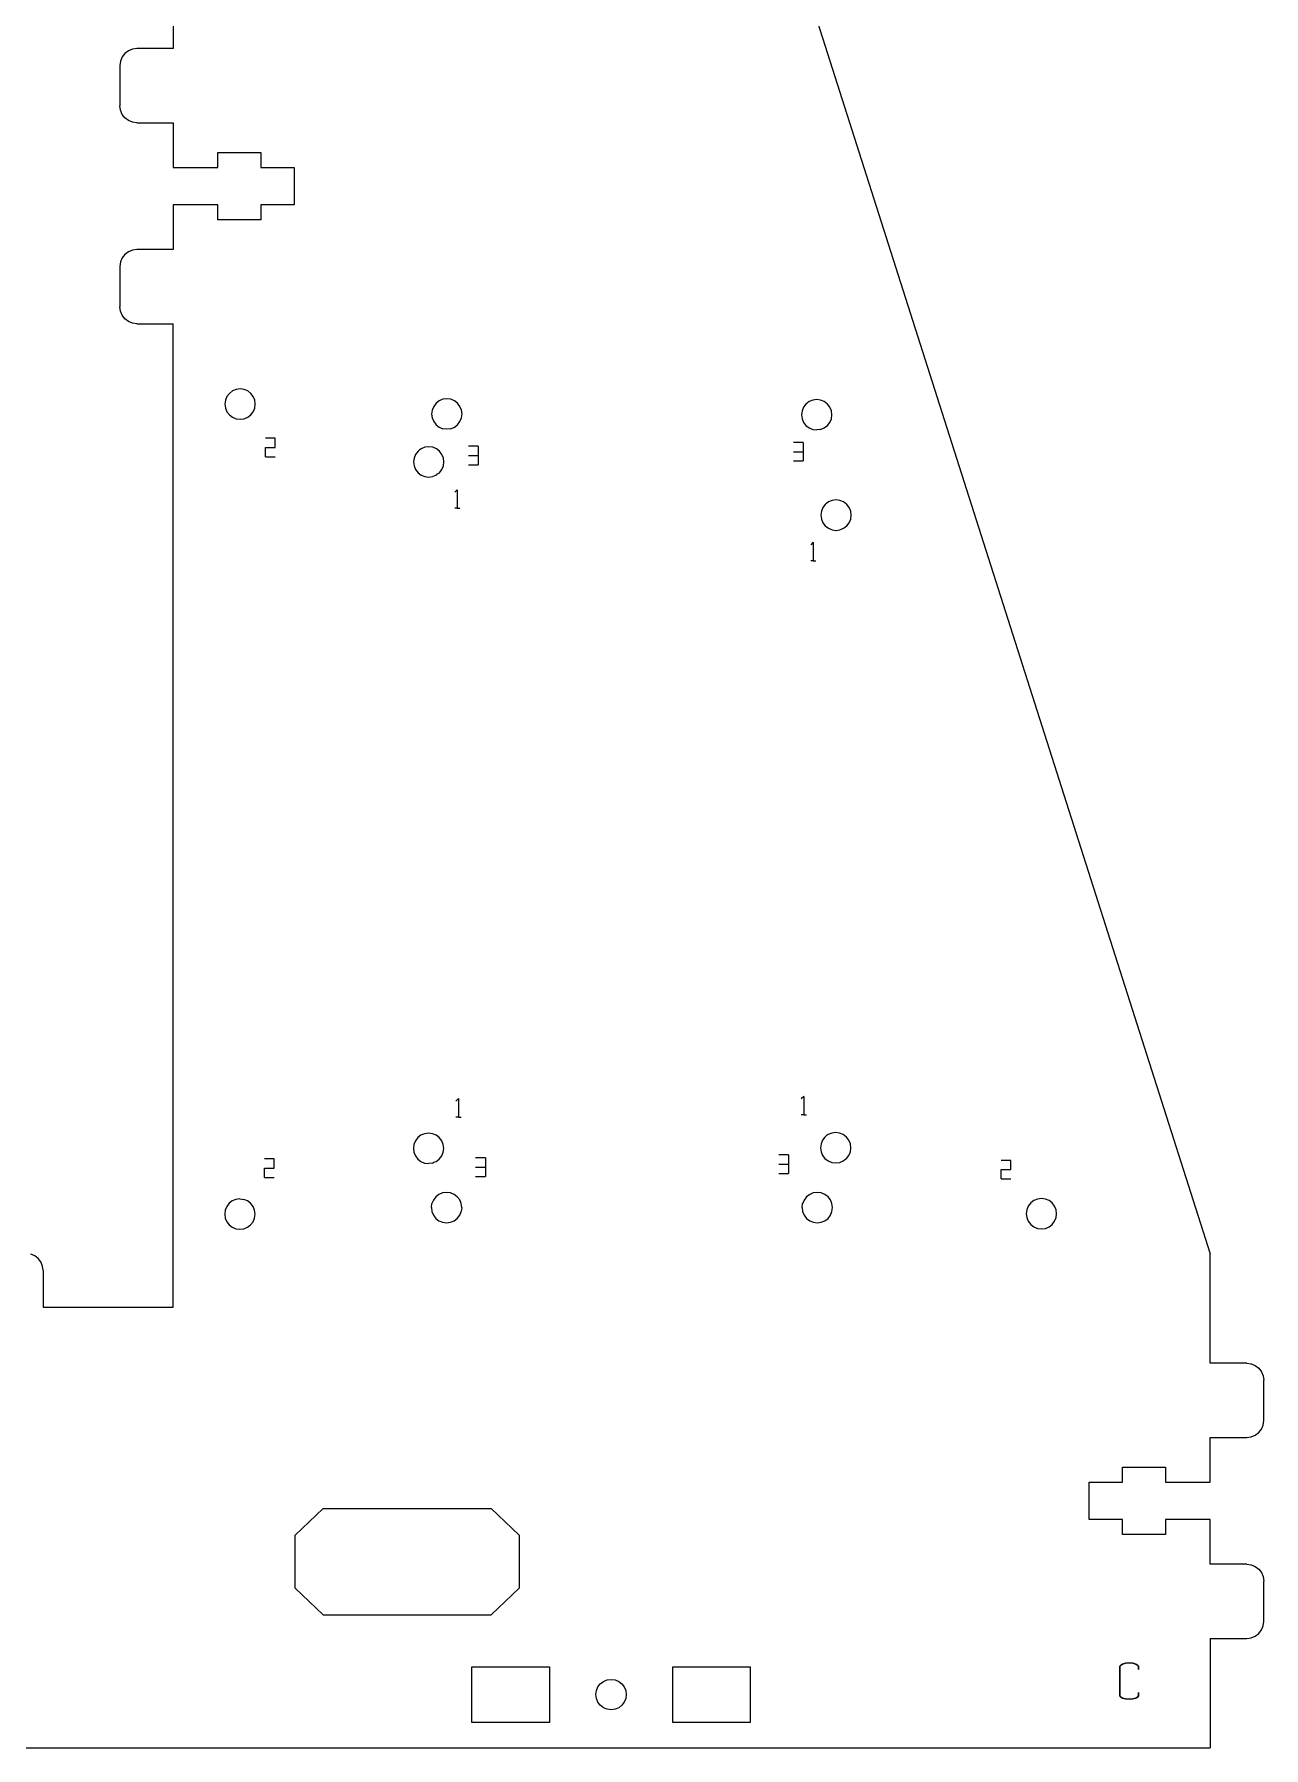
# Model space of a CAD drawing. Extents: x -950 to 1013, y 49 to 1405.
# Drawn here: x 599 to 1013, y 49 to 624 of the extents above; entities that cross this region are included whole.
import ezdxf

# ---------------------------------------------------------------- set-up
doc = ezdxf.new("R2010")
doc.units = 0
doc.layers.get('0').update_dxf_attribs({"linetype": 'CONTINUOUS'})

msp = doc.modelspace()

# ---------------------------------------------------------------- linework, layer by layer
at = {"color": 5}
for points in [[(718.441999, 1080.077451), (994.512881, 214.376939)], [(646.135055, 937.402299), (646.135055, 619.164204)], [(629.036328, 616.329556), (628.469969, 614.962228)], [(629.937289, 617.503709), (629.036328, 616.329556)], [(631.111434, 618.404661), (629.937289, 617.503709)], [(632.478758, 618.971029), (631.111434, 618.404661)], [(633.946079, 619.164204), (632.478758, 618.971029)], [(646.135055, 619.164204), (633.946079, 619.164204)], [(628.469969, 614.962228), (628.276794, 613.494907), (628.276794, 599.888628)], [(628.469969, 598.421299), (628.276794, 599.888628)], [(629.036328, 597.053979), (628.469969, 598.421299)], [(629.937289, 595.879826), (629.036328, 597.053979)], [(631.111434, 594.978877), (629.937289, 595.879826)], [(632.478758, 594.412509), (631.111434, 594.978877)], [(633.946079, 594.219331), (632.478758, 594.412509)], [(633.946079, 594.219331), (646.135055, 594.219331)], [(646.135055, 594.219331), (646.135055, 579.195731)], [(661.158672, 579.195731), (661.158672, 584.298091)], [(661.158672, 584.298091), (675.615359, 584.298091)], [(675.615359, 584.298091), (675.615359, 579.195731)], [(646.135055, 579.195731), (661.158672, 579.195731)], [(675.615359, 579.195731), (686.812241, 579.195731)], [(686.812241, 579.195731), (686.812241, 566.723277)], [(646.135055, 566.723277), (646.135055, 551.699669)], [(661.158672, 566.723277), (646.135055, 566.723277)], [(661.158672, 561.620922), (661.158672, 566.723277)], [(686.812241, 566.723277), (675.615359, 566.723277)], [(675.615359, 566.723277), (675.615359, 561.620922)], [(675.615359, 561.620922), (661.158672, 561.620922)], [(628.469969, 547.497692), (628.276794, 546.030371), (628.276794, 532.424092)], [(629.036328, 548.86502), (628.469969, 547.497692)], [(629.937289, 550.039164), (629.036328, 548.86502)], [(631.111434, 550.940125), (629.937289, 550.039164)], [(632.478758, 551.506493), (631.111434, 550.940125)], [(633.946079, 551.699669), (632.478758, 551.506493)], [(646.135055, 551.699669), (633.946079, 551.699669)], [(628.469969, 530.956772), (628.276794, 532.424092)], [(629.036328, 529.589444), (628.469969, 530.956772)], [(629.937289, 528.415291), (629.036328, 529.589444)], [(631.111434, 527.514341), (629.937289, 528.415291)], [(632.478758, 526.94797), (631.111434, 527.514341)], [(633.946079, 526.754795), (632.478758, 526.94797)], [(633.946079, 526.754795), (646.135055, 526.754795)], [(646.135055, 196.518677), (646.135055, 526.754795)], [(599.646872, 213.75913), (598.279553, 214.325493)], [(600.821025, 212.858173), (599.646872, 213.75913)], [(994.512881, 177.668291), (994.512881, 214.376939)], [(601.721978, 211.684028), (600.821025, 212.858173)], [(602.288345, 210.3167), (601.721978, 211.684028)], [(602.481521, 208.84938), (602.288345, 210.3167)], [(602.481521, 208.84938), (602.481521, 196.518677)], [(602.481521, 196.518677), (646.135055, 196.518677)], [(1006.843601, 177.668291), (994.512881, 177.668291)], [(1006.843601, 177.668291), (1008.310961, 177.475116)], [(1008.310961, 177.475116), (1009.678241, 176.908748)], [(1009.678241, 176.908748), (1010.852399, 176.007796)], [(1010.852399, 176.007796), (1011.75336, 174.833643)], [(1011.75336, 174.833643), (1012.31968, 173.466323)], [(1012.31968, 173.466323), (1012.512881, 171.998997)], [(1012.31968, 156.925395), (1012.512881, 158.392715), (1012.512881, 171.998997)], [(1010.852399, 154.383925), (1011.75336, 155.558066)], [(1011.75336, 155.558066), (1012.31968, 156.925395)], [(994.512881, 152.723426), (1006.843601, 152.723426)], [(994.512881, 137.699813), (994.512881, 152.723426)], [(1006.843601, 152.723426), (1008.310961, 152.916605)], [(1008.310961, 152.916605), (1009.678241, 153.482964)], [(1009.678241, 153.482964), (1010.852399, 154.383925)], [(965.03256, 137.699813), (965.03256, 142.802173)], [(965.03256, 142.802173), (979.489282, 142.802173)], [(979.489282, 142.802173), (979.489282, 137.699813)], [(953.835761, 125.227355), (953.835761, 137.699813)], [(953.835761, 137.699813), (965.03256, 137.699813)], [(979.489282, 137.699813), (994.512881, 137.699813)], [(965.03256, 125.227355), (953.835761, 125.227355)], [(965.03256, 120.124996), (965.03256, 125.227355)], [(979.489282, 125.227355), (979.489282, 120.124996)], [(994.512881, 125.227355), (979.489282, 125.227355)], [(994.512881, 110.203756), (994.512881, 125.227355)], [(979.489282, 120.124996), (965.03256, 120.124996)], [(1006.843601, 110.203756), (994.512881, 110.203756)], [(1006.843601, 110.203756), (1008.310961, 110.01058)], [(1008.310961, 110.01058), (1009.678241, 109.444221)], [(1009.678241, 109.444221), (1010.852399, 108.54326)], [(1010.852399, 108.54326), (1011.75336, 107.369116)], [(1011.75336, 107.369116), (1012.31968, 106.001788)], [(1012.31968, 106.001788), (1012.512881, 104.534467)], [(1012.31968, 89.460859), (1012.512881, 90.928179), (1012.512881, 104.534467)], [(1009.678241, 86.018429), (1010.852399, 86.919381)], [(1010.852399, 86.919381), (1011.75336, 88.093531)], [(1011.75336, 88.093531), (1012.31968, 89.460859)], [(994.512881, 85.258885), (994.512881, 48.550226)], [(994.512881, 85.258885), (1006.843601, 85.258885)], [(1006.843601, 85.258885), (1008.310961, 85.452061)], [(1008.310961, 85.452061), (1009.678241, 86.018429)], [(59.363592, 48.550226), (994.512881, 48.550226)]]:
    msp.add_lwpolyline(points, dxfattribs=at)
at = {"color": 7}
for points in [[(663.693273, 501.085228), (663.5196, 499.764611)], [(664.202823, 502.315892), (663.693273, 501.085228)], [(665.013529, 503.372741), (664.202823, 502.315892)], [(666.070143, 504.183756), (665.013529, 503.372741)], [(667.300663, 504.693661), (666.070143, 504.183756)], [(668.621231, 504.867708), (667.300663, 504.693661)], [(669.941842, 504.694035), (668.621231, 504.867708)], [(671.172502, 504.184485), (669.941842, 504.694035)], [(672.229361, 503.373773), (671.172502, 504.184485)], [(673.040401, 502.317156), (672.229361, 503.373773)], [(673.55024, 501.086637), (673.040401, 502.317156)], [(673.724318, 499.766077), (673.55024, 501.086637)], [(735.529039, 500.859499), (734.4724, 500.048484)], [(736.759199, 501.369404), (735.528719, 500.859499)], [(738.080078, 501.543451), (736.759519, 501.369404)], [(739.4004, 501.369781), (738.079762, 501.543451)], [(740.631038, 500.860228), (739.4004, 501.369781)], [(741.687919, 500.049516), (740.631038, 500.860228)], [(861.013598, 501.107995), (859.783118, 500.598091)], [(862.334161, 501.282042), (861.013598, 501.107995)], [(863.6548, 501.108373), (862.334161, 501.282042)], [(864.885442, 500.598819), (863.6548, 501.108373)], [(663.5196, 499.764611), (663.693647, 498.444052)], [(663.693647, 498.444052), (664.203552, 497.213533)], [(664.203552, 497.213533), (665.014561, 496.156915), (666.071407, 495.346204)], [(666.071407, 495.346204), (667.30208, 494.836651)], [(669.943256, 494.837028), (671.173767, 495.346941)], [(671.173767, 495.346941), (672.230401, 496.157947)], [(672.230401, 496.157947), (673.041121, 497.214797)], [(673.041121, 497.214797), (673.55064, 498.445461)], [(673.55064, 498.445461), (673.724318, 499.766077)], [(733.15184, 497.76097), (732.978158, 496.440357)], [(732.978479, 496.440357), (733.152481, 495.119795)], [(733.66168, 498.991635), (733.152161, 497.76097)], [(733.152161, 495.119795), (733.662079, 493.889275)], [(734.4724, 500.048484), (733.66168, 498.991635)], [(742.49896, 498.992899), (741.687919, 500.049516)], [(743.008799, 497.762379), (742.49896, 498.992899)], [(742.49968, 493.89054), (743.009198, 495.121204)], [(743.18288, 496.44182), (743.008799, 497.762379)], [(743.009198, 495.121204), (743.18288, 496.44182)], [(857.40624, 497.499565), (857.232562, 496.178949)], [(857.232562, 496.178949), (857.40664, 494.858387), (857.916479, 493.627867)], [(857.915759, 498.730226), (857.40624, 497.499565)], [(858.726479, 499.787076), (857.915759, 498.730226)], [(859.783118, 500.598091), (858.726479, 499.787076)], [(865.942319, 499.788108), (864.885442, 500.598819)], [(866.753359, 498.731491), (865.942319, 499.788108)], [(867.263198, 497.500971), (866.753359, 498.731491)], [(866.754079, 493.629131), (867.263602, 494.859796)], [(867.43728, 496.180412), (867.263198, 497.500971)], [(867.263602, 494.859796), (867.43728, 496.180412)], [(667.30208, 494.836651), (668.622688, 494.662989)], [(668.622688, 494.662989), (669.943256, 494.837028)], [(733.6624, 493.889275), (734.47344, 492.832661)], [(734.47312, 492.832661), (735.53, 492.021947)], [(735.530321, 492.021947), (736.760959, 491.512397)], [(739.40184, 491.512771), (738.081281, 491.338724), (736.760639, 491.512397)], [(739.40184, 491.512771), (740.63232, 492.022675)], [(740.63264, 492.022675), (741.68928, 492.833693)], [(741.68896, 492.833693), (742.49968, 493.89054)], [(857.916479, 493.627867), (858.727519, 492.571253)], [(858.727519, 492.571253), (859.7844, 491.760539)], [(859.7844, 491.760539), (861.015038, 491.250989)], [(861.015038, 491.250989), (862.33568, 491.077324)], [(863.65624, 491.251362), (862.33568, 491.077324)], [(863.65624, 491.251362), (864.88672, 491.761276)], [(864.88672, 491.761276), (865.943359, 492.572285)], [(865.943359, 492.572285), (866.754079, 493.629131)], [(728.4024, 483.940965), (727.591759, 482.884106)], [(729.03856, 484.429541), (728.829839, 484.34305), (728.4024, 483.941299)], [(729.45904, 484.752308), (729.03856, 484.429541)], [(730.689599, 485.261875), (729.45904, 484.751971)], [(732.010162, 485.43626), (730.689599, 485.262213)], [(733.330721, 485.262253), (732.010162, 485.435922)], [(734.561438, 484.753037), (733.330721, 485.262587)], [(735.61824, 483.942331), (734.561438, 484.753037)], [(736.42928, 482.885708), (735.61824, 483.942331)], [(727.082161, 481.653445), (726.908479, 480.332835)], [(726.908479, 480.333172), (727.082561, 479.012604)], [(727.591759, 482.884444), (727.082161, 481.65378)], [(727.082561, 479.012267), (727.592479, 477.781747)], [(727.592479, 477.781747), (728.40344, 476.725133)], [(735.61928, 476.726165), (736.43, 477.783011)], [(737.113201, 480.334292), (736.939199, 481.65486), (736.42928, 482.885371)], [(736.43, 477.783349), (736.939519, 479.014019)], [(736.939519, 479.014019), (737.113201, 480.334629)], [(728.40344, 476.725468), (729.460321, 475.914765)], [(729.460321, 475.914765), (730.69096, 475.405203)], [(730.69096, 475.404869), (732.011602, 475.231204)], [(732.011602, 475.231204), (733.332161, 475.405251)], [(734.562641, 475.915156), (733.332161, 475.405251)], [(734.562641, 475.915156), (734.99008, 476.316907)], [(734.99008, 476.317245), (735.61928, 476.726499)], [(865.5232, 466.368075), (865.21144, 466.080781)], [(865.659038, 466.424379), (865.5232, 466.368061)], [(866.268, 466.891787), (865.659038, 466.424379)], [(867.498559, 467.401691), (866.268, 466.891787)], [(868.819118, 467.575739), (867.498559, 467.401691)], [(870.13976, 467.402077), (868.819118, 467.575739)], [(871.370399, 466.892524), (870.13976, 467.402077)], [(872.42728, 466.081813), (871.370399, 466.892524)], [(863.891122, 463.793267), (863.717519, 462.472651)], [(863.717519, 462.472651), (863.891521, 461.152091)], [(864.40072, 465.023931), (863.891122, 463.793267)], [(863.891521, 461.152091), (864.40144, 459.921572)], [(865.21144, 466.080781), (864.40072, 465.023931)], [(873.238241, 465.025195), (872.42728, 466.081813)], [(873.922241, 462.474117), (873.748159, 463.794676), (873.238241, 465.025195)], [(873.238961, 459.922836), (873.748559, 461.1535)], [(873.748559, 461.1535), (873.922241, 462.474117)], [(864.40144, 459.921572), (865.21248, 458.864949)], [(865.21248, 458.864949), (866.269282, 458.054243)], [(866.269282, 458.054243), (867.499999, 457.544693)], [(867.499999, 457.544693), (868.820558, 457.37102)], [(868.820558, 457.37102), (870.141121, 457.545067)], [(870.141121, 457.545067), (871.37168, 458.054972)], [(871.37168, 458.054972), (871.68344, 458.342269)], [(871.68344, 458.342269), (872.428241, 458.865986)], [(872.428241, 458.865986), (873.238961, 459.922836)], [(728.31744, 253.436964), (727.50672, 252.380115)], [(729.37408, 254.247979), (728.31744, 253.436964)], [(729.883519, 254.503188), (729.37408, 254.247979)], [(730.039601, 254.523756), (729.883519, 254.503197)], [(730.60456, 254.757884), (730.039601, 254.523756)], [(731.925119, 254.931925), (730.60456, 254.757884)], [(733.245761, 254.758261), (731.925119, 254.931925)], [(734.476399, 254.248708), (733.245761, 254.758261)], [(735.53328, 253.437996), (734.476399, 254.248708)], [(736.34432, 252.381379), (735.53328, 253.437996)], [(865.118002, 253.639636), (864.307282, 252.582781)], [(865.65064, 254.123141), (865.118002, 253.639636)], [(865.862161, 254.21078), (865.65064, 254.123141)], [(866.174641, 254.450645), (865.862161, 254.21078)], [(867.405121, 254.960546), (866.174641, 254.450645)], [(868.72576, 255.134597), (867.405121, 254.960546)], [(870.046319, 254.960924), (868.72576, 255.134597)], [(871.276961, 254.45137), (870.046319, 254.960924)], [(872.333842, 253.640668), (871.276961, 254.45137)], [(873.144878, 252.584045), (872.333842, 253.640668)], [(726.997201, 251.14945), (726.823519, 249.828837)], [(726.823519, 249.828837), (726.997601, 248.508275)], [(727.50672, 252.380115), (726.997201, 251.14945)], [(726.997601, 248.508275), (727.50744, 247.277755)], [(736.85416, 251.150859), (736.34432, 252.381379)], [(736.34504, 247.27902), (736.854559, 248.509684)], [(737.028241, 249.8303), (736.85416, 251.150859)], [(736.854559, 248.509684), (737.028241, 249.8303)], [(863.797759, 251.352117), (863.624081, 250.031509), (863.798159, 248.710941)], [(864.307282, 252.582781), (863.797759, 251.352117)], [(863.798159, 248.710941), (864.308081, 247.480421)], [(864.308081, 247.480421), (865.119038, 246.423804)], [(872.334878, 246.424836), (873.145598, 247.481682)], [(873.828799, 250.032963), (873.6548, 251.353531), (873.144878, 252.584045)], [(873.145598, 247.481682), (873.655121, 248.712355)], [(873.655121, 248.712355), (873.828799, 250.032963)], [(727.50744, 247.277755), (728.31848, 246.221141)], [(728.31848, 246.221141), (729.375361, 245.410427)], [(729.375361, 245.410427), (730.606, 244.900877)], [(730.606, 244.900877), (731.926642, 244.727204)], [(733.247201, 244.901251), (731.926642, 244.727204)], [(733.247201, 244.901251), (733.75664, 245.156468)], [(733.75664, 245.156468), (734.477681, 245.411155)], [(734.477681, 245.411155), (735.53432, 246.222173)], [(735.53432, 246.222173), (736.34504, 247.27902)], [(865.119038, 246.423804), (866.175919, 245.613101)], [(866.175919, 245.613101), (867.406561, 245.103548)], [(867.406561, 245.103548), (868.7272, 244.929875)], [(868.7272, 244.929875), (870.047759, 245.103925)], [(870.047759, 245.103925), (871.278239, 245.613827)], [(871.278239, 245.613827), (871.81088, 246.097333)], [(871.81088, 246.097333), (872.334878, 246.424836)], [(664.134809, 230.313317), (663.625256, 229.082653)], [(664.94552, 231.370163), (664.134809, 230.313317)], [(666.002138, 232.181181), (664.94552, 231.370163)], [(667.232657, 232.691082), (666.002138, 232.181181)], [(668.553216, 232.865133), (667.232657, 232.691082)], [(668.553216, 232.865133), (669.873833, 232.69146)], [(671.104497, 232.181906), (669.873833, 232.69146)], [(672.16136, 231.371195), (671.104497, 232.181906)], [(672.972322, 230.314581), (672.16136, 231.371195)], [(673.48224, 229.084061), (672.972322, 230.314581)], [(732.887359, 229.936476), (733.061041, 231.257092)], [(733.57056, 232.487757), (733.061041, 231.257092)], [(734.38128, 233.544603), (733.57056, 232.487757)], [(735.43792, 234.355612), (734.38128, 233.544603)], [(736.6684, 234.865517), (735.43792, 234.355612)], [(737.988959, 235.039564), (736.6684, 234.865517)], [(739.309601, 234.865891), (737.988959, 235.039564)], [(740.540239, 234.356349), (739.309601, 234.865891)], [(741.596879, 233.545635), (740.540002, 234.356349)], [(742.408081, 232.489021), (741.59712, 233.545635)], [(742.918, 231.258501), (742.408081, 232.489021)], [(743.092081, 229.937933), (742.918, 231.258501)], [(857.418721, 229.936476), (857.59232, 231.257092)], [(858.102959, 232.487612), (857.593361, 231.256948)], [(858.913679, 233.544461), (858.102959, 232.487612)], [(859.969199, 234.355805), (858.912638, 233.544796)], [(861.199762, 234.865706), (859.969199, 234.355805)], [(863.842, 234.865749), (862.521361, 235.039419), (861.200798, 234.865372)], [(865.072642, 234.356205), (863.842, 234.865749)], [(866.129519, 233.545493), (865.072642, 234.356205)], [(866.94048, 232.488876), (866.129519, 233.545493)], [(867.450398, 231.258357), (866.94048, 232.488876)], [(867.62448, 229.937789), (867.450398, 231.258357)], [(933.406481, 230.436837), (932.896879, 229.206172)], [(934.217122, 231.493683), (933.406481, 230.436837)], [(935.273761, 232.304701), (934.217122, 231.493683)], [(937.82488, 232.988653), (936.50432, 232.814605), (935.273761, 232.304701)], [(939.145439, 232.814979), (937.82488, 232.988653)], [(940.37616, 232.305429), (939.145439, 232.814979)], [(941.432962, 231.494715), (940.37616, 232.305429)], [(942.243998, 230.438101), (941.432962, 231.494715)], [(942.75392, 229.207581), (942.243998, 230.438101)], [(663.625256, 229.082653), (663.451591, 227.762037)], [(663.451591, 227.762037), (663.625642, 226.441477)], [(663.625642, 226.441477), (664.135543, 225.210957)], [(664.135543, 225.210957), (664.946552, 224.15434), (666.003398, 223.343629)], [(672.162401, 224.155372), (672.973121, 225.212219)], [(672.973121, 225.212219), (673.48264, 226.442883)], [(673.656322, 227.763499), (673.48224, 229.084061)], [(673.48264, 226.442883), (673.656322, 227.763499)], [(732.887122, 229.936476), (733.06112, 228.615917)], [(733.061362, 228.615917), (733.57128, 227.385397)], [(733.57128, 227.385397), (734.38232, 226.328771)], [(734.382079, 226.328771), (735.438881, 225.518069)], [(735.439118, 225.518069), (736.66984, 225.008515)], [(736.66984, 225.008515), (737.990399, 224.834845)], [(737.990399, 224.834845), (739.311041, 225.008893)], [(739.311041, 225.008893), (740.541521, 225.518797)], [(740.541521, 225.518797), (741.59816, 226.329812)], [(741.597919, 226.329812), (742.408639, 227.386661)], [(742.40888, 227.386661), (742.918399, 228.617322)], [(743.092081, 229.937933), (742.918399, 228.617322)], [(857.418721, 229.936476), (857.59272, 228.615917)], [(857.59376, 228.615772), (858.103679, 227.385253)], [(858.102638, 227.385253), (858.913679, 226.328627)], [(858.914719, 226.328627), (859.971521, 225.517924)], [(859.971521, 225.517924), (861.202238, 225.008371)], [(861.202238, 225.008371), (862.522801, 224.834701)], [(862.521761, 224.834845), (863.84232, 225.008893)], [(863.84336, 225.008748), (865.07392, 225.518653)], [(865.07392, 225.518653), (866.130559, 226.329667)], [(866.129519, 226.330005), (866.94016, 227.386851)], [(866.9412, 227.386517), (867.450802, 228.617181)], [(867.449761, 228.617515), (867.62344, 229.938123)], [(932.896879, 229.206172), (932.723201, 227.885556)], [(932.723201, 227.885556), (932.897279, 226.564997)], [(932.897279, 226.564997), (933.407201, 225.334477)], [(933.407201, 225.334477), (934.218158, 224.27786)], [(941.433998, 224.278892), (942.244718, 225.335741)], [(942.244718, 225.335741), (942.754241, 226.566402)], [(942.927919, 227.887019), (942.75392, 229.207581)], [(942.754241, 226.566402), (942.927919, 227.887019)], [(666.003398, 223.343629), (667.234063, 222.834076)], [(667.234063, 222.834076), (668.554679, 222.660411)], [(668.554679, 222.660411), (669.875242, 222.834461)], [(669.875242, 222.834461), (671.105761, 223.344363)], [(671.105761, 223.344363), (672.162401, 224.155372)], [(934.218158, 224.27786), (935.275039, 223.467149), (936.505681, 222.957595)], [(936.505681, 222.957595), (937.82632, 222.783931)], [(937.82632, 222.783931), (939.146879, 222.957973)], [(939.146879, 222.957973), (940.377442, 223.467882)], [(940.377442, 223.467882), (941.433998, 224.278892)], [(696.569514, 128.892853), (687.160809, 119.958469)], [(696.569514, 128.892853), (753.003202, 128.892853)], [(762.412017, 119.958469), (753.003202, 128.892853)], [(687.160809, 102.089699), (687.160809, 119.958469)], [(762.412017, 119.958469), (762.412017, 102.089699)], [(687.160809, 102.089699), (696.569514, 93.155301)], [(753.003202, 93.155301), (762.412017, 102.089699)], [(696.569514, 93.155301), (753.003202, 93.155301)], [(746.481521, 75.762819), (772.560241, 75.762819)], [(746.481521, 57.054155), (746.481521, 75.762819)], [(772.560241, 75.762819), (772.560241, 57.054155)], [(813.946, 75.762819), (840.02472, 75.762819)], [(813.946, 57.054155), (813.946, 75.762819)], [(840.02472, 75.762819), (840.02472, 57.054155)], [(788.319922, 67.730341), (788.830081, 68.962116), (789.641759, 70.019861)], [(789.641759, 70.019861), (790.699522, 70.8315)], [(790.699522, 70.8315), (791.93128, 71.341716)], [(791.93128, 71.341716), (793.25312, 71.515741)], [(793.25312, 71.515741), (794.574961, 71.341716)], [(794.574961, 71.341716), (795.806719, 70.8315)], [(795.806719, 70.8315), (796.864478, 70.019861), (797.67616, 68.962116), (798.186319, 67.730341)], [(788.14584, 66.408483), (788.319922, 67.730341)], [(788.319922, 65.086637), (788.14584, 66.408483)], [(789.641759, 62.797116), (788.830081, 63.854861), (788.319922, 65.086637)], [(798.186319, 65.086637), (797.67616, 63.854861), (796.864478, 62.797116)], [(798.186319, 67.730341), (798.360401, 66.408483), (798.186319, 65.086637)], [(791.93128, 61.475261), (790.699522, 61.985475), (789.641759, 62.797116)], [(793.25312, 61.301237), (791.93128, 61.475261)], [(794.574961, 61.475261), (793.25312, 61.301237)], [(795.806719, 61.985475), (794.574961, 61.475261)], [(796.864478, 62.797116), (795.806719, 61.985475)], [(772.560241, 57.054155), (746.481521, 57.054155)], [(840.02472, 57.054155), (813.946, 57.054155)]]:
    msp.add_lwpolyline(points, dxfattribs=at)
at = {"color": 1}
for points in [[(680.387681, 488.301571), (677.127841, 488.301571)], [(677.127841, 482.065356), (677.127841, 485.183469)], [(677.127841, 485.183469), (680.387681, 485.183469)], [(680.387681, 485.183469), (680.387681, 488.301571)], [(748.637359, 485.633611), (745.37752, 485.633611)], [(748.637359, 485.633611), (748.637359, 482.515501)], [(857.80408, 486.907413), (854.54424, 486.907413)], [(854.54424, 483.7893), (857.80408, 483.7893), (857.80408, 480.671186)], [(857.80408, 486.907413), (857.80408, 483.7893)], [(677.127841, 482.065356), (680.387681, 482.065356)], [(745.37752, 482.515501), (748.637359, 482.515501), (748.637359, 479.397388)], [(745.37752, 479.397388), (748.637359, 479.397388)], [(854.54424, 480.671186), (857.80408, 480.671186)], [(741.574721, 471.01434), (740.724322, 470.137683)], [(741.574721, 471.01434), (741.574721, 464.778117)], [(741.574721, 464.778117), (740.724322, 464.778117)], [(741.574721, 464.778117), (742.48312, 464.778117)], [(861.175199, 453.415643), (860.3248, 452.538995)], [(861.175199, 453.415643), (861.175199, 447.179429), (862.083601, 447.179429)], [(861.175199, 447.179429), (860.3248, 447.179429)], [(741.972881, 266.558157), (741.122482, 265.6815)], [(741.972881, 266.558157), (741.972881, 260.321939), (741.122482, 260.321939)], [(857.98328, 267.296899), (857.98328, 261.060684), (857.132881, 261.060684)], [(857.98328, 267.296899), (857.132881, 266.420251)], [(741.972881, 260.321939), (742.8812, 260.321939)], [(857.98328, 261.060684), (858.891679, 261.060684)], [(852.866881, 247.628084), (849.607042, 247.628084)], [(852.866881, 247.628084), (852.866881, 244.50997), (852.866881, 241.391869)], [(680.051279, 246.302291), (676.791439, 246.302291)], [(676.791439, 243.184181), (680.051279, 243.184181)], [(676.791439, 240.066077), (676.791439, 243.184181)], [(680.051279, 243.184181), (680.051279, 246.302291)], [(751.019681, 246.596828), (747.759841, 246.596828)], [(747.759841, 243.478724), (751.019681, 243.478724)], [(751.019681, 246.596828), (751.019681, 243.478724), (751.019681, 240.36061)], [(849.607042, 244.50997), (852.866881, 244.50997)], [(927.578959, 245.808042), (924.31904, 245.808042)], [(924.31904, 239.571828), (924.31904, 242.689941)], [(924.31904, 242.689941), (927.578959, 242.689941)], [(927.578959, 242.689941), (927.578959, 245.808042)], [(676.791439, 240.066077), (680.051279, 240.066077)], [(747.759841, 240.36061), (751.019681, 240.36061)], [(849.607042, 241.391869), (852.866881, 241.391869)], [(924.31904, 239.571828), (927.578959, 239.571828)], [(964.17248, 75.956666), (964.11568, 75.684555)], [(964.11568, 75.684555), (964.11568, 66.198642)], [(964.116, 75.684555), (964.172801, 75.956666)], [(964.116, 66.198642), (964.116, 75.684555)], [(964.172401, 75.956666), (964.34168, 76.206668)], [(964.34176, 76.206668), (964.17248, 75.956666)], [(964.34168, 76.206668), (965.018722, 76.640332)], [(965.018801, 76.640332), (964.34176, 76.206668)], [(965.018722, 76.640332), (966.058481, 76.945573)], [(966.05856, 76.945573), (965.018801, 76.640332)], [(966.058481, 76.945573), (967.301842, 77.047325)], [(967.301921, 77.047325), (966.05856, 76.945573)], [(967.301842, 77.047325), (968.531918, 76.945573)], [(968.532001, 76.945573), (967.301921, 77.047325)], [(968.531918, 76.945573), (969.567361, 76.640332)], [(969.56744, 76.640332), (968.532001, 76.945573)], [(969.567361, 76.640332), (970.2576, 76.197821)], [(970.257679, 76.197821), (969.56744, 76.640332)], [(970.2576, 76.197821), (970.430242, 75.950037)], [(970.430321, 75.950037), (970.257679, 76.197821)], [(970.487842, 75.684555), (970.430242, 75.950037)], [(970.430242, 75.950037), (970.487842, 75.684555)], [(970.487842, 74.817363), (970.487842, 75.684555), (970.487842, 74.817363)], [(964.11568, 66.198642), (964.17248, 65.918795)], [(964.172801, 65.918795), (964.116, 66.198642)], [(964.172081, 65.918795), (964.34136, 65.663269)], [(964.34208, 65.663269), (964.172801, 65.918795)], [(964.34136, 65.663269), (965.018401, 65.22518)], [(965.019121, 65.22518), (964.34208, 65.663269)], [(965.018401, 65.22518), (966.040481, 64.933203)], [(966.041201, 64.933203), (965.019121, 65.22518)], [(966.040481, 64.933203), (967.301521, 64.835875)], [(967.302241, 64.835875), (966.041201, 64.933203)], [(967.301521, 64.835875), (968.558242, 64.933203)], [(968.558962, 64.933203), (967.302241, 64.835875)], [(968.558242, 64.933203), (969.567041, 65.22518)], [(969.567761, 65.22518), (968.558962, 64.933203)], [(969.567041, 65.22518), (970.25728, 65.672116)], [(970.258, 65.672116), (969.567761, 65.22518)], [(970.25728, 65.672116), (970.429921, 65.925428)], [(970.430641, 65.925428), (970.258, 65.672116)], [(970.429921, 65.925428), (970.487521, 66.198642)], [(970.488158, 66.198642), (970.430558, 65.925428)], [(970.487521, 66.198642), (970.487521, 67.065837)], [(970.488158, 67.065837), (970.488158, 66.198642)]]:
    msp.add_lwpolyline(points, dxfattribs=at)

doc.saveas('drawing.dxf')
